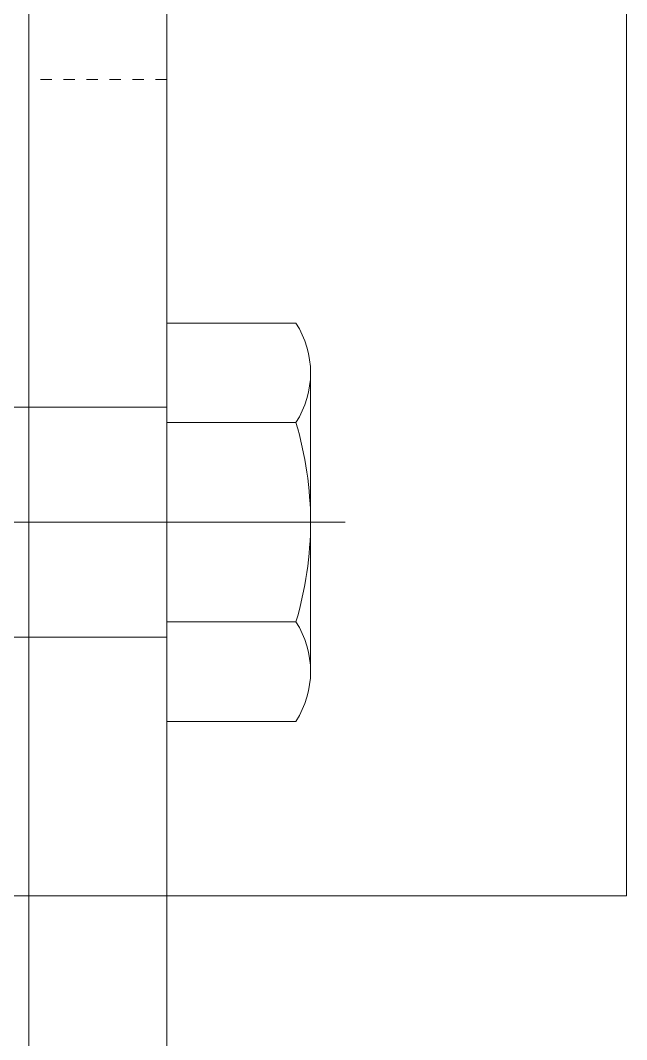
# Model space of a CAD drawing. Header units: millimetres. Extents: x -50460 to 50460, y -35640 to 35640.
# Drawn here: x -33257.5 to -33204.7, y 21231.9 to 21320.6 of the extents above; entities that cross this region are included whole.
import ezdxf

# ---------------------------------------------------------------- set-up
doc = ezdxf.new("R2010")
doc.units = ezdxf.units.MM
doc.set_wipeout_variables(frame=1)
for name, pattern in [('双点画线', [22, 12, -2, 2, -2, 2, -2]), ('点画线', [18, 12, -2, 2, -2]), ('虚线', [2, 1, -1])]:
    doc.linetypes.add(name, pattern=pattern)
for name, color, linetype, lineweight in [('7', 30, '双点画线', 18), ('EB0', 7, 'Continuous', 15), ('中心线层', 1, '点画线', 18), ('尺寸线层', 4, 'Continuous', 18), ('粗实线层', 7, 'Continuous', 15), ('粗实线层_1', 7, 'Continuous', 15), ('细实线层', 3, 'Continuous', 18), ('虚线层', 100, '虚线', 18)]:
    doc.layers.add(name, color=color, linetype=linetype, lineweight=lineweight)

# ---------------------------------------------------------------- blocks, each defined once
blk = doc.blocks.new('*X209')
at = {"layer": '细实线层'}
for p, q in [((565, 0), (565, 120)), ((485, 0), (565, 0))]:
    blk.add_line(p, q, dxfattribs=at)
blk = doc.blocks.new('*X903')
at = {"layer": 'EB0'}
for p, q in [((0, -17.321), (0, 17.321)), ((11.223, 17.321), (0, 17.321)), ((12.5, -12.99), (12.5, 12.99)), ((0, 10), (-138.5, 10)), ((0, -10), (0, 10)), ((11.223, 8.66), (0, 8.66)), ((11.223, -8.66), (0, -8.66)), ((0, -10), (-138.5, -10)), ((11.223, -17.321), (0, -17.321))]:
    blk.add_line(p, q, dxfattribs=at)
for centre, radius, start, end in [((4.521, 12.99), 7.979, 327.13277, 32.86723), ((-17.5, 0), 30, 343.22135, 16.77865), ((4.521, -12.99), 7.979, 327.13277, 32.86723)]:
    blk.add_arc(centre, radius, start, end, dxfattribs=at)
at = {"layer": '中心线层', "linetype": '点画线', "lineweight": 18}
blk.add_line((15.5, 0), (-143, 0), dxfattribs=at)
blk = doc.blocks.new('*X936')
at = {"layer": '粗实线层'}
for p, q in [((-12, 0), (-12, -10)), ((0, -10), (0, 0)), ((-12, -10), (-12, -177)), ((0, -177), (0, -10))]:
    blk.add_line(p, q, dxfattribs=at)
at = {"layer": '虚线层'}
blk.add_line((0, -10), (-12, -10), dxfattribs=at)
blk = doc.blocks.new('*X937')
at = {"layer": '粗实线层_1'}
blk.add_line((297.218, -170.589), (297.218, 29.411), dxfattribs=at)
blk = doc.blocks.new('*X933')
at = {"layer": '中心线层'}
blk.add_line((-1.42, -88), (-27.42, -88), dxfattribs=at)
at = {"layer": '粗实线层_1'}
for name, p in [('*X937', (-306.218, -62.411)), ('*X936', (-9, -39.5))]:
    blk.add_blockref(name, p, dxfattribs=at)
blk = doc.blocks.new('*X856')
blk.add_wipeout([(835, -319.784), (835, -311.284), (835, -311.284), (836.5, -309.784), (836.5, -309.784), (881, -309.784), (881, -309.784), (893.5, -309.784), (893.5, -309.784), (975, -309.784), (975, -309.784), (975, -302.463), (975, -302.463), (986.223, -302.463), (987.5, -306.793), (987.499, -306.641), (987.494, -306.488), (987.487, -306.336), (987.477, -306.184), (987.464, -306.032), (987.448, -305.88), (987.429, -305.729), (987.407, -305.578), (987.382, -305.427), (987.355, -305.277), (987.324, -305.128), (987.291, -304.979), (987.255, -304.83), (987.216, -304.683), (987.174, -304.536), (987.129, -304.39), (987.082, -304.245), (987.032, -304.101), (986.979, -303.958), (986.924, -303.816), (986.865, -303.675), (986.804, -303.535), (986.741, -303.396), (986.674, -303.259), (986.606, -303.123), (986.534, -302.988), (986.46, -302.855), (986.383, -302.723), (986.304, -302.592), (986.223, -302.463), (987.5, -306.793), (987.5, -319.784), (987.5, -319.784), (987.5, -332.774), (986.223, -337.104), (986.304, -336.975), (986.383, -336.845), (986.46, -336.713), (986.534, -336.58), (986.606, -336.445), (986.674, -336.309), (986.741, -336.171), (986.804, -336.033), (986.865, -335.893), (986.924, -335.752), (986.979, -335.61), (987.032, -335.467), (987.082, -335.322), (987.129, -335.177), (987.174, -335.032), (987.216, -334.885), (987.255, -334.737), (987.291, -334.589), (987.324, -334.44), (987.355, -334.291), (987.382, -334.141), (987.407, -333.99), (987.429, -333.839), (987.448, -333.688), (987.464, -333.536), (987.477, -333.384), (987.487, -333.232), (987.494, -333.079), (987.499, -332.927), (987.5, -332.774), (986.223, -337.104), (975, -337.104), (975, -337.104), (975, -329.784), (975, -329.784), (893.5, -329.784), (893.5, -329.784), (881, -329.784), (881, -329.784), (836.5, -329.784), (836.5, -329.784), (835, -328.284), (835, -328.284)]).dxf.layer = '粗实线层_1'
at = {"layer": '粗实线层_1'}
for name, p in [('*X933', (984, -231.784)), ('*X903', (975, -319.784))]:
    blk.add_blockref(name, p, dxfattribs=at)
blk = doc.blocks.new('*X805')
at = {"layer": '尺寸线层'}
blk.add_blockref('*X856', (-1515, 819.783), dxfattribs=at)

msp = doc.modelspace()

# ---------------------------------------------------------------- block references
at = {"layer": '7'}
msp.add_blockref('*X209', (-33769.742, 21244.445), dxfattribs=at)

# ---------------------------------------------------------------- next in the draw order: block references
at = {"layer": '尺寸线层'}
msp.add_blockref('*X805', (-32704.742, 20776.945), dxfattribs=at)

doc.saveas('drawing.dxf')
